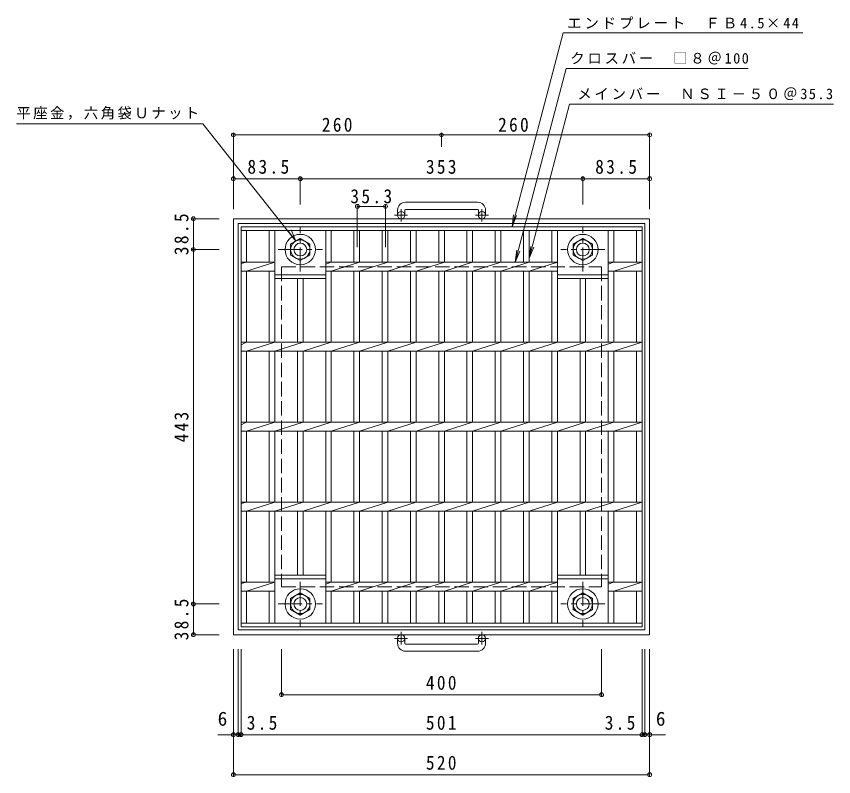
# Model space of a CAD drawing. Units: millimetres at full size, sheet at 1:6. Extents: x -803 to 1000, y -824 to 724.
# Drawn here: x -803 to 218, y -226 to 724 of the extents above; entities that cross this region are included whole.
import ezdxf
from ezdxf.enums import TextEntityAlignment as Align

# ---------------------------------------------------------------- set-up
doc = ezdxf.new("R2010")
doc.units = ezdxf.units.MM
doc.header["$LTSCALE"] = 6
doc.header["$PDMODE"] = 32
doc.header["$PDSIZE"] = 4.8
doc.linetypes.add('CHAIN1', pattern=[8, 5, -1, 1, -1])
doc.linetypes.add('DASHED3', pattern=[4, 3, -1])
for name, color, linetype, lineweight in [('E-1', 2, 'Continuous', 9), ('E-2', 3, 'Continuous', 9), ('E-4', 7, 'Continuous', 9), ('E-5', 7, 'Continuous', 9)]:
    doc.layers.add(name, color=color, linetype=linetype, lineweight=lineweight)
doc.styles.add('ＭＳ ゴシック', font='')
doc.styles.get('ＭＳ ゴシック').set_extended_font_data('MS Gothic')

msp = doc.modelspace()

# ---------------------------------------------------------------- linework, layer by layer
at = {"layer": 'E-1'}
for p, q in [((-227.093, 491.545), (-317.093, 491.545)), ((-327.093, 481.545), (-327.093, 475.445)), ((-318.093, 481.545), (-318.093, 475.445)), ((-317.093, 482.545), (-227.093, 482.545)), ((-226.093, 481.545), (-226.093, 475.445)), ((-217.093, 481.545), (-217.093, 475.445)), ((-532.093, 470.945), (-532.093, -49.055)), ((-532.093, 470.945), (-12.093, 470.945)), ((-12.093, 470.945), (-12.093, -49.055)), ((-526.092, 464.945), (-526.092, -43.055)), ((-526.092, 464.945), (-18.093, 464.945)), ((-18.093, 464.945), (-18.093, -43.055)), ((-532.093, -49.055), (-12.093, -49.055)), ((-526.092, -43.055), (-18.093, -43.055)), ((-327.093, -59.656), (-327.093, -53.556)), ((-318.093, -59.656), (-318.093, -53.556)), ((-317.093, -60.656), (-227.093, -60.656)), ((-226.093, -59.656), (-226.093, -53.556)), ((-217.093, -59.656), (-217.093, -53.556)), ((-227.093, -69.656), (-317.093, -69.656))]:
    msp.add_line(p, q, dxfattribs=at)
at = {"layer": 'E-1', "linetype": 'CHAIN1'}
for p, q in [((-322.593, 467.337), (-322.593, 482.935)), ((-221.593, 467.337), (-221.593, 482.935)), ((-314.43, 475.445), (-330.837, 475.445)), ((-213.43, 475.445), (-229.837, 475.445)), ((-448.593, 404.809), (-448.593, 460.082)), ((-95.593, 404.809), (-95.593, 460.082)), ((-476.229, 432.445), (-420.956, 432.445)), ((-67.956, 432.445), (-123.229, 432.445)), ((-448.593, 17.081), (-448.593, -38.193)), ((-95.593, 17.081), (-95.593, -38.193)), ((-476.229, -10.556), (-420.956, -10.556)), ((-67.956, -10.556), (-123.229, -10.556)), ((-322.593, -45.449), (-322.593, -61.046)), ((-221.593, -45.449), (-221.593, -61.046)), ((-314.43, -53.556), (-330.837, -53.556)), ((-213.43, -53.556), (-229.837, -53.556))]:
    msp.add_line(p, q, dxfattribs=at)
at = {"layer": 'E-1', "linetype": 'DASHED3'}
for p, q in [((-472.093, 410.945), (-472.093, 10.944)), ((-472.093, 410.945), (-72.092, 410.945)), ((-72.092, 410.945), (-72.092, 10.944)), ((-472.093, 10.944), (-72.092, 10.944))]:
    msp.add_line(p, q, dxfattribs=at)
at = {"layer": 'E-1'}
for points in [[(-436.592, 439.373), (-436.592, 425.517), (-448.593, 418.588), (-460.592, 425.517), (-460.592, 439.373), (-448.593, 446.302)], [(-107.593, 439.373), (-107.593, 425.517), (-95.593, 418.588), (-83.593, 425.517), (-83.593, 439.373), (-95.593, 446.302)], [(-436.592, -17.483), (-436.592, -3.627), (-448.593, 3.301), (-460.592, -3.627), (-460.592, -17.483), (-448.593, -24.412)], [(-107.593, -17.483), (-107.593, -3.627), (-95.593, 3.301), (-83.593, -3.627), (-83.593, -17.483), (-95.593, -24.412)]]:
    msp.add_lwpolyline(points, close=True, dxfattribs=at)
for centre, radius in [((-322.593, 475.445), 4.5), ((-221.593, 475.445), 4.5), ((-448.593, 432.445), 19), ((-95.593, 432.445), 19), ((-448.593, 432.445), 12), ((-448.593, 432.445), 8), ((-95.593, 432.445), 12), ((-95.593, 432.445), 8), ((-448.593, -10.556), 19), ((-448.593, -10.556), 12), ((-95.593, -10.556), 19), ((-95.593, -10.556), 12), ((-448.593, -10.556), 8), ((-95.593, -10.556), 8), ((-322.593, -53.556), 4.5), ((-221.593, -53.556), 4.5)]:
    msp.add_circle(centre, radius, dxfattribs=at)
for centre, radius, start, end in [((-317.093, 481.545), 10, 90, 180), ((-227.093, 481.545), 10, 0, 90), ((-317.093, 481.545), 1, 90, 180), ((-227.093, 481.545), 1, 0, 90), ((-317.093, -59.656), 10, 180, 270), ((-317.093, -59.656), 1, 180, 270), ((-227.093, -59.656), 10, 270, 0), ((-227.093, -59.656), 1, 270, 0)]:
    msp.add_arc(centre, radius, start, end, dxfattribs=at)
at = {"layer": 'E-2'}
for p, q in [((-522.593, -39.055), (-522.593, 460.945)), ((-522.593, 460.945), (-21.593, 460.945)), ((-21.593, -39.055), (-21.593, 460.945)), ((-522.593, 456.445), (-21.593, 456.445)), ((-515.592, 416.595), (-515.592, 456.445)), ((-487.393, 416.595), (-487.393, 456.445)), ((-480.393, 416.595), (-480.393, 456.445)), ((-416.793, 316.595), (-416.793, 456.445)), ((-409.793, 416.595), (-409.793, 456.445)), ((-381.493, 416.595), (-381.493, 456.445)), ((-374.493, 416.595), (-374.493, 456.445)), ((-346.193, 416.595), (-346.193, 456.445)), ((-339.193, 416.595), (-339.193, 456.445)), ((-310.893, 416.595), (-310.893, 456.445)), ((-303.893, 416.595), (-303.893, 456.445)), ((-275.593, 416.595), (-275.593, 456.445)), ((-268.593, 416.595), (-268.593, 456.445)), ((-240.293, 416.595), (-240.293, 456.445)), ((-233.293, 416.595), (-233.293, 456.445)), ((-204.993, 416.595), (-204.993, 456.445)), ((-197.993, 416.595), (-197.993, 456.445)), ((-169.693, 416.595), (-169.693, 456.445)), ((-162.693, 416.595), (-162.693, 456.445)), ((-134.393, 416.595), (-134.393, 456.445)), ((-127.393, 316.595), (-127.393, 456.445)), ((-63.793, 316.595), (-63.793, 456.445)), ((-56.793, 416.595), (-56.793, 456.445)), ((-28.593, 416.595), (-28.593, 456.445)), ((-522.593, 414.913), (-515.592, 416.595)), ((-480.393, 316.595), (-480.393, 416.594)), ((-416.793, 416.595), (-127.393, 416.595)), ((-416.793, 414.354), (-409.793, 416.595)), ((-409.793, 405.295), (-374.493, 416.595)), ((-374.493, 405.295), (-339.193, 416.595)), ((-339.193, 405.295), (-303.893, 416.595)), ((-303.893, 405.295), (-268.593, 416.595)), ((-268.594, 405.295), (-233.294, 416.595)), ((-233.294, 405.295), (-197.994, 416.595)), ((-197.994, 405.295), (-162.694, 416.595)), ((-162.694, 405.295), (-127.394, 416.595)), ((-63.793, 416.595), (-21.593, 416.595)), ((-63.793, 414.354), (-56.794, 416.595)), ((-56.794, 405.295), (-21.394, 416.595)), ((-522.593, 405.295), (-480.393, 405.295)), ((-515.592, 316.595), (-515.592, 405.295)), ((-487.393, 316.595), (-487.393, 405.295)), ((-480.393, 400.945), (-416.793, 400.945)), ((-416.793, 405.295), (-127.393, 405.295)), ((-409.793, 316.595), (-409.793, 405.295)), ((-381.493, 316.595), (-381.493, 405.295)), ((-374.493, 316.595), (-374.493, 405.295)), ((-346.193, 316.595), (-346.193, 405.295)), ((-339.193, 316.595), (-339.193, 405.295)), ((-310.893, 316.595), (-310.893, 405.295)), ((-303.893, 316.595), (-303.893, 405.295)), ((-275.593, 316.595), (-275.593, 405.295)), ((-268.593, 316.595), (-268.593, 405.295)), ((-240.293, 316.595), (-240.293, 405.295)), ((-233.293, 316.595), (-233.293, 405.295)), ((-204.993, 316.595), (-204.993, 405.295)), ((-197.993, 316.595), (-197.993, 405.295)), ((-169.693, 316.595), (-169.693, 405.295)), ((-162.693, 316.595), (-162.693, 405.295)), ((-134.393, 316.595), (-134.393, 405.295)), ((-127.393, 400.945), (-63.793, 400.945)), ((-63.793, 405.295), (-21.593, 405.295)), ((-56.793, 316.595), (-56.793, 405.295)), ((-28.593, 316.595), (-28.593, 405.295)), ((-480.393, 396.445), (-416.793, 396.445)), ((-452.093, 316.595), (-452.093, 396.445)), ((-445.093, 316.595), (-445.093, 396.445)), ((-127.393, 396.445), (-63.793, 396.445)), ((-99.093, 316.595), (-99.093, 396.445)), ((-92.093, 316.595), (-92.093, 396.445)), ((-522.593, 316.595), (-21.593, 316.595)), ((-522.593, 313.503), (-515.592, 316.595)), ((-515.592, 305.295), (-480.392, 316.595)), ((-480.392, 305.295), (-445.092, 316.595)), ((-445.093, 305.295), (-409.793, 316.595)), ((-409.793, 305.295), (-374.493, 316.595)), ((-374.493, 305.295), (-339.193, 316.595)), ((-339.193, 305.295), (-303.893, 316.595)), ((-303.893, 305.295), (-268.593, 316.595)), ((-268.594, 305.295), (-233.294, 316.595)), ((-233.294, 305.295), (-197.994, 316.595)), ((-197.994, 305.295), (-162.694, 316.595)), ((-162.694, 305.295), (-127.394, 316.595)), ((-127.394, 305.295), (-92.094, 316.595)), ((-92.094, 305.295), (-56.794, 316.595)), ((-56.794, 305.295), (-21.394, 316.595)), ((-522.593, 305.295), (-21.593, 305.295)), ((-515.592, 216.595), (-515.592, 305.295)), ((-487.393, 216.595), (-487.393, 305.295)), ((-480.393, 216.595), (-480.393, 305.295)), ((-452.093, 216.595), (-452.093, 305.295)), ((-445.093, 216.595), (-445.093, 305.295)), ((-416.793, 216.595), (-416.793, 305.295)), ((-409.793, 216.595), (-409.793, 305.295)), ((-381.493, 216.595), (-381.493, 305.295)), ((-374.493, 216.595), (-374.493, 305.295)), ((-346.193, 216.595), (-346.193, 305.295)), ((-339.193, 216.595), (-339.193, 305.295)), ((-310.893, 216.595), (-310.893, 305.295)), ((-303.893, 216.595), (-303.893, 305.295)), ((-275.593, 216.595), (-275.593, 305.295)), ((-268.593, 216.595), (-268.593, 305.295)), ((-240.293, 216.595), (-240.293, 305.295)), ((-233.293, 216.595), (-233.293, 305.295)), ((-204.993, 216.595), (-204.993, 305.295)), ((-197.993, 216.595), (-197.993, 305.295)), ((-169.693, 216.595), (-169.693, 305.295)), ((-162.693, 216.595), (-162.693, 305.295)), ((-134.393, 216.595), (-134.393, 305.295)), ((-127.393, 216.595), (-127.393, 305.295)), ((-99.093, 216.595), (-99.093, 305.295)), ((-92.093, 216.595), (-92.093, 305.295)), ((-63.793, 216.595), (-63.793, 305.295)), ((-56.793, 216.595), (-56.793, 305.295)), ((-28.593, 216.595), (-28.593, 305.295)), ((-522.593, 216.595), (-21.593, 216.595)), ((-522.593, 213.503), (-515.592, 216.595)), ((-515.592, 205.295), (-480.392, 216.595)), ((-480.392, 205.295), (-445.092, 216.595)), ((-445.093, 205.295), (-409.793, 216.595)), ((-409.793, 205.295), (-374.493, 216.595)), ((-374.493, 205.295), (-339.193, 216.595)), ((-339.193, 205.295), (-303.893, 216.595)), ((-303.893, 205.295), (-268.593, 216.595)), ((-268.594, 205.295), (-233.294, 216.595)), ((-233.294, 205.295), (-197.994, 216.595)), ((-197.994, 205.295), (-162.694, 216.595)), ((-162.694, 205.295), (-127.394, 216.595)), ((-127.394, 205.295), (-92.094, 216.595)), ((-92.094, 205.295), (-56.794, 216.595)), ((-56.794, 205.295), (-21.394, 216.595)), ((-522.593, 205.294), (-21.593, 205.294)), ((-515.592, 116.595), (-515.592, 205.294)), ((-487.393, 116.595), (-487.393, 205.294)), ((-480.393, 116.595), (-480.393, 205.294)), ((-452.093, 116.595), (-452.093, 205.294)), ((-445.093, 116.595), (-445.093, 205.294)), ((-416.793, 116.595), (-416.793, 205.294)), ((-409.793, 116.595), (-409.793, 205.294)), ((-381.493, 116.595), (-381.493, 205.294)), ((-374.493, 116.595), (-374.493, 205.294)), ((-346.193, 116.595), (-346.193, 205.294)), ((-339.193, 116.595), (-339.193, 205.294)), ((-310.893, 116.595), (-310.893, 205.294)), ((-303.893, 116.595), (-303.893, 205.294)), ((-275.593, 116.595), (-275.593, 205.294)), ((-268.593, 116.595), (-268.593, 205.294)), ((-240.293, 116.595), (-240.293, 205.294)), ((-233.293, 116.595), (-233.293, 205.294)), ((-204.993, 116.595), (-204.993, 205.294)), ((-197.993, 116.595), (-197.993, 205.294)), ((-169.693, 116.595), (-169.693, 205.294)), ((-162.693, 116.595), (-162.693, 205.294)), ((-134.393, 116.595), (-134.393, 205.294)), ((-127.393, 116.595), (-127.393, 205.294)), ((-99.093, 116.595), (-99.093, 205.294)), ((-92.093, 116.595), (-92.093, 205.294)), ((-63.793, 116.595), (-63.793, 205.294)), ((-56.793, 116.595), (-56.793, 205.294)), ((-28.593, 116.595), (-28.593, 205.294)), ((-522.593, 116.595), (-21.593, 116.595)), ((-522.593, 114.913), (-515.592, 116.595)), ((-515.592, 105.295), (-480.392, 116.595)), ((-480.392, 105.295), (-445.092, 116.595)), ((-445.093, 105.295), (-409.793, 116.595)), ((-409.793, 105.295), (-374.493, 116.595)), ((-374.493, 105.295), (-339.193, 116.595)), ((-339.193, 105.295), (-303.893, 116.595)), ((-303.893, 105.295), (-268.593, 116.595)), ((-268.594, 105.295), (-233.294, 116.595)), ((-233.294, 105.295), (-197.994, 116.595)), ((-197.994, 105.295), (-162.694, 116.595)), ((-162.694, 105.295), (-127.394, 116.595)), ((-127.394, 105.295), (-92.094, 116.595)), ((-92.094, 105.295), (-56.794, 116.595)), ((-56.794, 105.295), (-21.394, 116.595)), ((-522.593, 105.294), (-21.593, 105.294)), ((-515.592, 16.595), (-515.592, 105.294)), ((-487.393, 16.595), (-487.393, 105.294)), ((-480.393, 16.595), (-480.393, 105.294)), ((-452.093, 25.445), (-452.093, 105.294)), ((-445.093, 25.445), (-445.093, 105.294)), ((-416.793, -34.556), (-416.793, 105.294)), ((-409.793, 16.595), (-409.793, 105.294)), ((-381.493, 16.595), (-381.493, 105.294)), ((-374.493, 16.595), (-374.493, 105.294)), ((-346.193, 16.595), (-346.193, 105.294)), ((-339.193, 16.595), (-339.193, 105.294)), ((-310.893, 16.595), (-310.893, 105.294)), ((-303.893, 16.595), (-303.893, 105.294)), ((-275.593, 16.595), (-275.593, 105.294)), ((-268.593, 16.595), (-268.593, 105.294)), ((-240.293, 16.595), (-240.293, 105.294)), ((-233.293, 16.595), (-233.293, 105.294)), ((-204.993, 16.595), (-204.993, 105.294)), ((-197.993, 16.595), (-197.993, 105.294)), ((-169.693, 16.595), (-169.693, 105.294)), ((-162.693, 16.595), (-162.693, 105.294)), ((-134.393, 16.595), (-134.393, 105.294)), ((-127.393, -34.556), (-127.393, 105.294)), ((-99.093, 25.445), (-99.093, 105.294)), ((-92.093, 25.445), (-92.093, 105.294)), ((-63.793, -34.556), (-63.793, 105.294)), ((-56.793, 16.595), (-56.793, 105.294)), ((-28.593, 16.595), (-28.593, 105.294)), ((-480.392, 25.445), (-416.793, 25.445)), ((-480.392, 20.945), (-416.793, 20.945)), ((-127.393, 25.445), (-63.793, 25.445)), ((-127.393, 20.945), (-63.793, 20.945)), ((-522.593, 14.914), (-515.592, 16.595)), ((-480.393, -34.556), (-480.393, 16.595)), ((-416.793, 16.595), (-127.394, 16.595)), ((-416.793, 14.354), (-409.793, 16.595)), ((-409.793, 5.295), (-374.493, 16.595)), ((-374.493, 5.295), (-339.193, 16.595)), ((-339.193, 5.295), (-303.893, 16.595)), ((-303.893, 5.295), (-268.593, 16.595)), ((-268.594, 5.295), (-233.294, 16.595)), ((-233.294, 5.295), (-197.994, 16.595)), ((-197.994, 5.295), (-162.694, 16.595)), ((-162.694, 5.295), (-127.394, 16.595)), ((-63.793, 16.595), (-21.593, 16.595)), ((-63.793, 14.355), (-56.794, 16.595)), ((-56.794, 5.295), (-21.394, 16.595)), ((-522.593, 5.294), (-480.393, 5.294)), ((-515.592, -34.556), (-515.592, 5.294)), ((-487.393, -34.556), (-487.393, 5.294)), ((-416.793, 5.294), (-127.393, 5.294)), ((-409.793, -34.556), (-409.793, 5.294)), ((-381.493, -34.556), (-381.493, 5.294)), ((-374.493, -34.556), (-374.493, 5.294)), ((-346.193, -34.556), (-346.193, 5.294)), ((-339.193, -34.556), (-339.193, 5.294)), ((-310.893, -34.556), (-310.893, 5.294)), ((-303.893, -34.556), (-303.893, 5.294)), ((-275.593, -34.556), (-275.593, 5.294)), ((-268.593, -34.556), (-268.593, 5.294)), ((-240.293, -34.556), (-240.293, 5.294)), ((-233.293, -34.556), (-233.293, 5.294)), ((-204.993, -34.556), (-204.993, 5.294)), ((-197.993, -34.556), (-197.993, 5.294)), ((-169.693, -34.556), (-169.693, 5.294)), ((-162.693, -34.556), (-162.693, 5.294)), ((-134.393, -34.556), (-134.393, 5.294)), ((-63.793, 5.294), (-21.593, 5.294)), ((-56.793, -34.556), (-56.793, 5.294)), ((-28.593, -34.556), (-28.593, 5.294)), ((-21.593, -34.556), (-522.593, -34.556)), ((-21.593, -39.055), (-522.593, -39.055))]:
    msp.add_line(p, q, dxfattribs=at)
for points in [[(-522.593, 416.595), (-480.393, 416.595), (-480.392, 416.595)], [(-515.592, 405.295), (-480.393, 416.594), (-480.392, 416.595)], [(-522.593, 16.595), (-480.393, 16.595), (-480.392, 16.595)], [(-515.592, 5.295), (-480.393, 16.595), (-480.392, 16.595)]]:
    msp.add_lwpolyline(points, dxfattribs=at)
at = {"layer": 'E-4'}
for p, q in [((-532.093, 577.693), (-532.093, 482.945)), ((-532.093, 575.893), (-272.093, 575.893)), ((-272.093, 577.693), (-272.093, 560.74)), ((-272.093, 575.893), (-12.093, 575.893)), ((-12.093, 577.693), (-12.093, 482.945)), ((-532.093, 522.745), (-532.093, 488.945)), ((-532.093, 520.945), (-448.593, 520.945)), ((-448.593, 522.745), (-448.593, 488.945)), ((-448.593, 520.945), (-95.593, 520.945)), ((-95.593, 522.745), (-95.593, 488.945)), ((-95.593, 520.945), (-12.092, 520.945)), ((-12.092, 522.745), (-12.092, 488.945)), ((-377.392, 488.263), (-377.392, 435.577)), ((-377.392, 486.463), (-342.092, 486.463)), ((-342.092, 488.263), (-342.092, 435.577)), ((-583.893, 470.945), (-550.093, 470.945)), ((-582.093, 432.445), (-582.093, 470.945)), ((-583.893, 432.445), (-550.093, 432.445)), ((-582.093, -10.556), (-582.093, 432.445)), ((-583.893, -10.556), (-550.093, -10.556)), ((-582.093, -49.056), (-582.093, -10.556)), ((-583.893, -49.056), (-550.093, -49.056)), ((-532.093, -225.856), (-532.093, -67.056)), ((-526.093, -175.856), (-526.093, -67.056)), ((-522.593, -175.856), (-522.593, -67.056)), ((-472.093, -125.856), (-472.093, -67.056)), ((-72.092, -125.856), (-72.092, -67.056)), ((-21.593, -175.856), (-21.593, -67.056)), ((-18.092, -175.856), (-18.092, -67.056)), ((-12.092, -225.856), (-12.092, -67.056)), ((-472.093, -124.056), (-72.092, -124.056)), ((-551.764, -174.056), (-526.093, -174.056)), ((-526.093, -174.056), (-522.593, -174.056)), ((-522.593, -174.056), (-21.593, -174.056)), ((-21.593, -174.056), (-18.092, -174.056)), ((-18.092, -174.056), (7.708, -174.056)), ((-532.093, -224.056), (-12.092, -224.056))]:
    msp.add_line(p, q, dxfattribs=at)
for p in [(-532.093, 575.893), (-272.093, 575.893), (-12.093, 575.893), (-532.093, 520.945), (-448.593, 520.945), (-95.593, 520.945), (-12.092, 520.945), (-377.392, 486.463), (-342.092, 486.463), (-582.093, 470.945), (-582.093, 432.445), (-582.093, -10.556), (-582.093, -49.056), (-472.093, -124.056), (-72.092, -124.056), (-532.093, -174.056), (-526.093, -174.056), (-522.593, -174.056), (-21.593, -174.056), (-18.092, -174.056), (-12.092, -174.056), (-532.093, -224.056), (-12.092, -224.056)]:
    msp.add_point(p, dxfattribs=at)
at = {"layer": 'E-5'}
for p, q in [((-120.192, 703.229), (179.258, 703.229)), ((-162.693, 421.52), (-112.186, 614.23)), ((217.796, 614.23), (-112.186, 614.23)), ((-570.316, 589.648), (-803.316, 589.648)), ((-454.09, 443.128), (-570.316, 589.648)), ((-183.982, 460.945), (-178.302, 474.828)), ((-454.09, 443.128), (-463.193, 455.049)), ((-454.09, 443.128), (-459.798, 456.999)), ((-180.045, 416.595), (-178.087, 431.466)), ((-180.045, 416.595), (-174.304, 430.453)), ((-162.693, 421.52), (-160.735, 436.391)), ((-162.693, 421.52), (-156.952, 435.378))]:
    msp.add_line(p, q, dxfattribs=at)
for points in [[(-120.192, 703.229), (-183.982, 460.945), (-182.089, 475.825)], [(-180.045, 416.595), (-116.294, 658.729), (110.882, 658.729)]]:
    msp.add_lwpolyline(points, dxfattribs=at)

# ---------------------------------------------------------------- texts
at = {"layer": 'E-4', "color": 2, "style": 'ＭＳ ゴシック'}
for p in [(-551.764, -168.056), (-4.292, -168.056)]:
    msp.add_text('6', height=17.6, dxfattribs=at).set_placement(p, align=Align.BOTTOM_LEFT)
at = {"layer": 'E-4', "color": 2, "char_height": 17.6, "attachment_point": 7, "style": 'ＭＳ ゴシック'}
for s, insert in [('\\T1.27;\\W0.9;260', (-421.593, 579.493)), ('\\T1.27;\\W0.9;260', (-201.383, 579.493)), ('\\T1.28;\\W0.9;83.5', (-514.56, 526.945)), ('\\T1.27;\\W0.9;353', (-291.593, 526.945)), ('\\T1.28;\\W0.9;83.5', (-80.092, 526.945)), ('\\T1.28;\\W0.9;35.3', (-385.992, 490.063)), ('\\T1.27;\\W0.9;400', (-291.592, -118.056)), ('\\T1.27;\\W0.9;3.5', (-515.46, -168.056)), ('\\T1.27;\\W0.9;501', (-291.593, -168.056)), ('\\T1.27;\\W0.9;3.5', (-68.158, -168.056)), ('\\T1.27;\\W0.9;520', (-291.592, -218.056))]:
    msp.add_mtext(s, dxfattribs=dict(at, insert=insert))
at = {"layer": 'E-4', "color": 2, "char_height": 17.6, "attachment_point": 7, "rotation": 90, "style": 'ＭＳ ゴシック'}
for s, insert in [('\\T1.28;\\W0.9;38.5', (-588.093, 425.445)), ('\\T1.27;\\W0.9;443', (-588.093, 191.445)), ('\\T1.28;\\W0.9;38.5', (-588.093, -56.056))]:
    msp.add_mtext(s, dxfattribs=dict(at, insert=insert))
at = {"layer": 'E-5', "char_height": 13.2, "attachment_point": 7, "style": 'ＭＳ ゴシック'}
for s, insert in [('\\T1.2;エンドプレート\u3000ＦＢ4.5×44', (-115.192, 708.229)), ('\\T1.19;クロスバー\u3000□８＠100', (-111.294, 663.729)), ('\\T1.19;メインバー\u3000ＮＳＩ－５０＠35.3', (-102.47, 619.23)), ('\\T1.17;平座金，六角袋Ｕナット', (-803.316, 594.648))]:
    msp.add_mtext(s, dxfattribs=dict(at, insert=insert))

doc.saveas('drawing.dxf')
